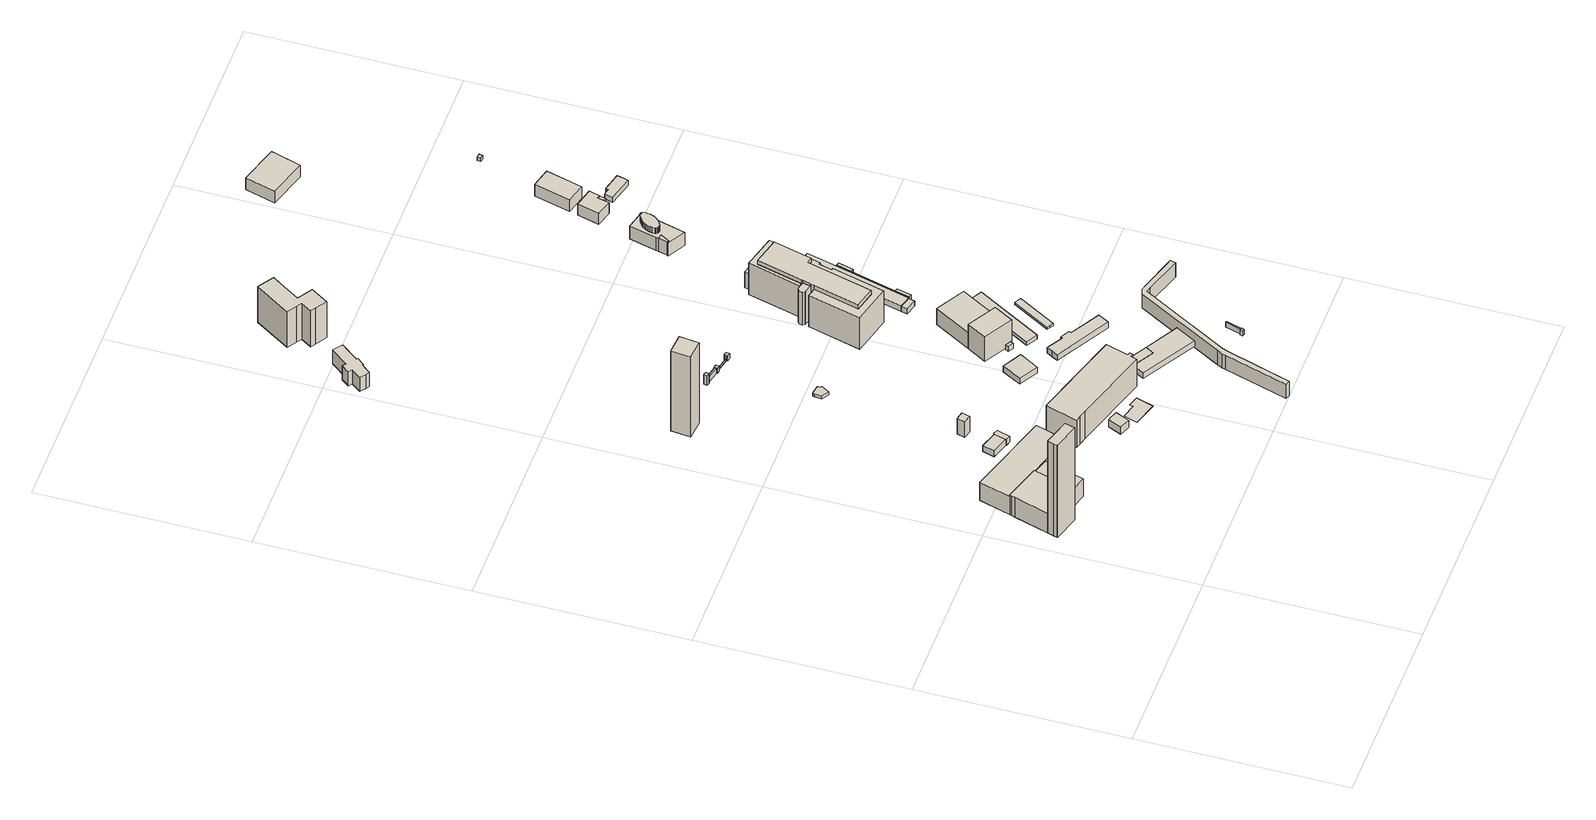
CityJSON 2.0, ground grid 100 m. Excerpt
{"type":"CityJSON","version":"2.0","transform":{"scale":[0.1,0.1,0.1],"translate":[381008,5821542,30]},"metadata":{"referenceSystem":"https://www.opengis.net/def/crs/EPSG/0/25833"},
"CityObjects":{
"building1":{"type":"Building","attributes":{"Gemeindeschluessel":"11000005","BezugspunktDach":"2200","function":"31001_2120","measuredHeight":10.67,"storeysAboveGround":2},"address":[{"country":"Germany","locality":"Berlin","thoroughfareNumber":"11 (1)","thoroughfareName":"Otternbuchtstraße"}],"geometry":[{"type":"Solid","lod":"1","boundaries":[[[[0,1,2,3]],[[4,5,6,7]],[[4,7,3,2]],[[5,4,2,1]],[[6,5,1,0]],[[7,6,0,3]]]]}]},
"building2":{"type":"Building","attributes":{"Gemeindeschluessel":"11000005","function":"31001_2120"},"address":[{"country":"Germany","locality":"Berlin","thoroughfareNumber":"11","thoroughfareName":"Otternbuchtstraße"}],"children":["building2-1","building2-2","building2-3"]},
"building2-1":{"type":"BuildingPart","attributes":{"BezugspunktDach":"2200","measuredHeight":10.92,"storeysAboveGround":3},"parents":["building2"],"geometry":[{"type":"Solid","lod":"1","boundaries":[[[[8,9,10,11,12,13,14,15,16,17,18,19]],[[20,21,22,23,24,25,26,27,28,5,4,29]],[[20,29,19,18]],[[21,20,18,17]],[[22,21,17,16]],[[23,22,16,15]],[[24,23,15,14]],[[25,24,14,13]],[[26,25,13,12]],[[27,26,12,11]],[[28,27,11,10]],[[5,28,10,9]],[[4,5,9,8]],[[29,4,8,19]]]]}]},
"building2-2":{"type":"BuildingPart","attributes":{"BezugspunktDach":"2200","measuredHeight":56.19,"storeysAboveGround":3},"parents":["building2"],"geometry":[{"type":"MultiSurface","lod":"1","boundaries":[[[30,31,32,33,34,35]],[[36,37,38,39,40,41]],[[36,41,35,34]],[[37,36,34,33]],[[42,43,44,37,33,32]],[[39,38,32,31]],[[40,39,31,30]],[[41,40,30,35]],[[38,37,44,43,42]]]}]},
"building2-3":{"type":"BuildingPart","attributes":{"BezugspunktDach":"2200","measuredHeight":11.97,"storeysAboveGround":3},"parents":["building2"],"geometry":[{"type":"MultiSurface","lod":"1","boundaries":[[[43,45,46,47,48,49,44]],[[50,51,29,4,7,38,37]],[[50,37,44,49]],[[51,50,49,48]],[[29,51,48,47]],[[8,19,47,46]],[[7,4,46,45]],[[38,7,45,43]],[[4,29,19,8]],[[38,52,43,44,37]]]}]},
"building3":{"type":"Building","attributes":{"Gemeindeschluessel":"11000005","BezugspunktDach":"2200","function":"31001_2591","measuredHeight":3.43,"storeysAboveGround":1},"address":[{"country":"Germany","locality":"Berlin","thoroughfareNumber":"11 (6)","thoroughfareName":"Otternbuchtstraße"}],"geometry":[{"type":"Solid","lod":"1","boundaries":[[[[53,54,55,56]],[[57,58,59,60]],[[57,60,56,55]],[[58,57,55,54]],[[59,58,54,53]],[[60,59,53,56]]]]}]},
"building4":{"type":"Building","attributes":{"Gemeindeschluessel":"11000005","BezugspunktDach":"2200","function":"51009_1610","measuredHeight":3.4,"storeysAboveGround":0},"address":[{"country":"Germany","locality":"Berlin"}],"geometry":[{"type":"Solid","lod":"1","boundaries":[[[[61,62,63,64,65,54,53]],[[66,67,68,69,70,71,72]],[[66,72,53,54]],[[67,66,54,65]],[[68,67,65,64]],[[69,68,64,63]],[[70,69,63,62]],[[71,70,62,61]],[[72,71,61,53]]]]}]},
"building5":{"type":"Building","attributes":{"Gemeindeschluessel":"11000005","BezugspunktDach":"2200","function":"31001_2591","measuredHeight":9.37,"storeysAboveGround":1},"address":[{"country":"Germany","locality":"Berlin","thoroughfareNumber":"11 (5)","thoroughfareName":"Otternbuchtstraße"}],"geometry":[{"type":"Solid","lod":"1","boundaries":[[[[73,74,75,76]],[[77,78,79,80]],[[77,80,76,75]],[[78,77,75,74]],[[79,78,74,73]],[[80,79,73,76]]]]}]},
"building6":{"type":"Building","attributes":{"Gemeindeschluessel":"11000005","BezugspunktDach":"2200","function":"51001_9998","measuredHeight":48.38,"storeysAboveGround":0},"address":[{"country":"Germany","locality":"Berlin"}],"geometry":[{"type":"Solid","lod":"1","boundaries":[[[[81,82,83,84]],[[85,86,87,88]],[[85,88,84,83]],[[86,85,83,82]],[[87,86,82,81]],[[88,87,81,84]]]]}]},
"building7":{"type":"Building","attributes":{"Gemeindeschluessel":"11000005","BezugspunktDach":"2200","function":"31001_2591","measuredHeight":4.43,"storeysAboveGround":1},"address":[{"country":"Germany","locality":"Berlin","thoroughfareNumber":"11 (9)","thoroughfareName":"Otternbuchtstraße"}],"geometry":[{"type":"Solid","lod":"1","boundaries":[[[[89,90,91,92]],[[93,94,95,96]],[[93,96,92,91]],[[94,93,91,90]],[[95,94,90,89]],[[96,95,89,92]]]]}]},
"building8":{"type":"Building","attributes":{"Gemeindeschluessel":"11000005","BezugspunktDach":"2200","function":"31001_2520","measuredHeight":0.094,"storeysAboveGround":1},"address":[{"country":"Germany","locality":"Berlin","thoroughfareNumber":"11 (122)","thoroughfareName":"Otternbuchtstraße"}],"geometry":[{"type":"Solid","lod":"1","boundaries":[[[[97,98,99,100,101,102]],[[103,104,105,106,107,108]],[[103,108,102,101]],[[104,103,101,100]],[[105,104,100,99]],[[106,105,99,98]],[[107,106,98,97]],[[108,107,97,102]]]]}]},
"building9":{"type":"Building","attributes":{"Gemeindeschluessel":"11000005","BezugspunktDach":"2200","function":"31001_2020","measuredHeight":16.36,"storeysAboveGround":4},"address":[{"country":"Germany","locality":"Berlin","thoroughfareNumber":"11 (7)","thoroughfareName":"Otternbuchtstraße"}],"geometry":[{"type":"Solid","lod":"1","boundaries":[[[[109,110,111,112,113,114,115,116,117,118]],[[119,120,121,122,123,124,125,126,127,128]],[[119,128,118,117]],[[120,119,117,116]],[[121,120,116,115]],[[122,121,115,114]],[[123,122,114,113]],[[124,123,113,112]],[[125,124,112,111]],[[126,125,111,110]],[[127,126,110,109]],[[128,127,109,118]]]]}]},
"building10":{"type":"Building","attributes":{"Gemeindeschluessel":"11000005","BezugspunktDach":"2200","function":"31001_2520","measuredHeight":1.82,"storeysAboveGround":1},"address":[{"country":"Germany","locality":"Berlin","thoroughfareNumber":"11 (4)","thoroughfareName":"Otternbuchtstraße"}],"geometry":[{"type":"Solid","lod":"1","boundaries":[[[[129,130,131,132,133,134,135,136]],[[137,138,139,140,141,142,143,144]],[[137,144,136,135]],[[138,137,135,134]],[[139,138,134,133]],[[140,139,133,132]],[[141,140,132,131]],[[142,141,131,130]],[[143,142,130,129]],[[144,143,129,136]]]]}]},
"building11":{"type":"Building","attributes":{"Gemeindeschluessel":"11000005","BezugspunktDach":"2200","function":"51001_9998","measuredHeight":5.86,"storeysAboveGround":0},"address":[{"country":"Germany","locality":"Berlin"}],"geometry":[{"type":"Solid","lod":"1","boundaries":[[[[145,146,147,148,149,150]],[[151,152,153,154,155,156]],[[151,156,150,149]],[[152,151,149,148]],[[153,152,148,147]],[[154,153,147,146]],[[155,154,146,145]],[[156,155,145,150]]]]}]},
"building12":{"type":"Building","attributes":{"Gemeindeschluessel":"11000005","BezugspunktDach":"2200","function":"31001_2423","measuredHeight":8.48,"storeysAboveGround":2},"address":[{"country":"Germany","locality":"Berlin","thoroughfareNumber":"11 (43)","thoroughfareName":"Otternbuchtstraße"}],"geometry":[{"type":"Solid","lod":"1","boundaries":[[[[157,158,159,160,161,162,163,164,165,166,167,168,169]],[[170,171,172,173,174,175,176,177,178,179,180,181,182]],[[170,182,169,168]],[[171,170,168,167]],[[172,171,167,166]],[[173,172,166,165]],[[174,173,165,164]],[[175,174,164,163]],[[176,175,163,162]],[[177,176,162,161]],[[178,177,161,160]],[[179,178,160,159]],[[180,179,159,158]],[[181,180,158,157]],[[182,181,157,169]]]]}]},
"building13":{"type":"Building","attributes":{"Gemeindeschluessel":"11000005","BezugspunktDach":"2200","function":"51001_9998","measuredHeight":2.99,"storeysAboveGround":0},"address":[{"country":"Germany","locality":"Berlin"}],"geometry":[{"type":"Solid","lod":"1","boundaries":[[[[183,184,185,186]],[[187,188,189,190]],[[187,190,186,185]],[[188,187,185,184]],[[189,188,184,183]],[[190,189,183,186]]]]}]},
"building14":{"type":"Building","attributes":{"Gemeindeschluessel":"11000005","BezugspunktDach":"2200","function":"51001_9998","measuredHeight":3.01,"storeysAboveGround":0},"address":[{"country":"Germany","locality":"Berlin"}],"geometry":[{"type":"Solid","lod":"1","boundaries":[[[[191,192,193,194,195,184,183,196]],[[189,188,197,198,199,200,201,202]],[[189,202,196,183]],[[188,189,183,184]],[[197,188,184,195]],[[198,197,195,194]],[[199,198,194,193]],[[200,199,193,192]],[[201,200,192,191]],[[202,201,191,196]]]]}]},
"building15":{"type":"Building","attributes":{"Gemeindeschluessel":"11000005","BezugspunktDach":"2200","function":"31001_2520","measuredHeight":3.42,"storeysAboveGround":1},"address":[{"country":"Germany","locality":"Berlin","thoroughfareNumber":"12","thoroughfareName":"Otternbuchtstraße"}],"geometry":[{"type":"Solid","lod":"1","boundaries":[[[[203,204,205,206]],[[207,208,209,210]],[[207,210,206,205]],[[208,207,205,204]],[[209,208,204,203]],[[210,209,203,206]]]]}]},
"building16":{"type":"Building","attributes":{"Gemeindeschluessel":"11000005","BezugspunktDach":"2200","function":"51001_9998","measuredHeight":0.233,"storeysAboveGround":0},"address":[{"country":"Germany","locality":"Berlin"}],"geometry":[{"type":"Solid","lod":"1","boundaries":[[[[211,212,213,214]],[[199,215,216,200]],[[199,200,214,213]],[[215,199,213,212]],[[216,215,212,211]],[[200,216,211,214]]]]}]},
"building17":{"type":"Building","attributes":{"Gemeindeschluessel":"11000005","BezugspunktDach":"2200","function":"51001_9998","measuredHeight":3,"storeysAboveGround":0},"address":[{"country":"Germany","locality":"Berlin"}],"geometry":[{"type":"Solid","lod":"1","boundaries":[[[[217,218,219,220,221,222]],[[223,224,225,226,227,228]],[[223,228,222,221]],[[224,223,221,220]],[[225,224,220,219]],[[226,225,219,218]],[[227,226,218,217]],[[228,227,217,222]]]]}]},
"building18":{"type":"Building","attributes":{"Gemeindeschluessel":"11000005","BezugspunktDach":"2200","function":"51009_1610","measuredHeight":3.15,"storeysAboveGround":0},"address":[{"country":"Germany","locality":"Berlin"}],"geometry":[{"type":"Solid","lod":"1","boundaries":[[[[229,230,231,232]],[[233,234,235,236]],[[233,236,232,231]],[[234,233,231,230]],[[235,234,230,229]],[[236,235,229,232]]]]}]},
"building19":{"type":"Building","attributes":{"Gemeindeschluessel":"11000005","BezugspunktDach":"2200","function":"31001_2100","measuredHeight":3.25,"storeysAboveGround":1},"address":[{"country":"Germany","locality":"Berlin","thoroughfareNumber":"11 (8)","thoroughfareName":"Otternbuchtstraße"}],"geometry":[{"type":"Solid","lod":"1","boundaries":[[[[237,238,230,229,232,239]],[[240,241,242,243,244,245]],[[240,245,239,232]],[[241,240,232,229]],[[242,241,229,230]],[[243,242,230,238]],[[244,243,238,237]],[[245,244,237,239]]]]}]},
"building20":{"type":"Building","attributes":{"Gemeindeschluessel":"11000005","BezugspunktDach":"2200","function":"31001_2500","measuredHeight":3,"storeysAboveGround":1},"address":[{"country":"Germany","locality":"Berlin","thoroughfareNumber":"12 (7)","thoroughfareName":"Otternbuchtstraße"}],"geometry":[{"type":"Solid","lod":"1","boundaries":[[[[246,247,248,249]],[[250,251,252,253]],[[250,253,249,248]],[[251,250,248,247]],[[252,251,247,246]],[[253,252,246,249]]]]}]},
"building21":{"type":"Building","attributes":{"Gemeindeschluessel":"11000005","BezugspunktDach":"2200","function":"31001_2520","measuredHeight":21.57,"storeysAboveGround":6},"address":[{"country":"Germany","locality":"Berlin","thoroughfareNumber":"11 (44)","thoroughfareName":"Otternbuchtstraße"}],"geometry":[{"type":"Solid","lod":"1","boundaries":[[[[254,255,256,257,258,259,260,261,262,263,264,265,266,267]],[[268,269,270,271,272,273,274,275,276,277,278,279,280,281]],[[268,281,267,266]],[[269,268,266,265]],[[270,269,265,264]],[[271,270,264,263]],[[272,271,263,262]],[[273,272,262,261]],[[274,273,261,260]],[[275,274,260,259]],[[276,275,259,258]],[[277,276,258,257]],[[278,277,257,256]],[[279,278,256,255]],[[280,279,255,254]],[[281,280,254,267]]]]}]},
"building22":{"type":"Building","attributes":{"Gemeindeschluessel":"11000005","BezugspunktDach":"2200","function":"31001_2143","measuredHeight":3.75,"storeysAboveGround":1},"address":[{"country":"Germany","locality":"Berlin","thoroughfareNumber":"12 (1)","thoroughfareName":"Otternbuchtstraße"}],"geometry":[{"type":"Solid","lod":"1","boundaries":[[[[282,283,284,285,286,287,288,289,290]],[[291,292,293,294,295,296,297,298,299]],[[291,299,290,289]],[[292,291,289,288]],[[293,292,288,287]],[[294,293,287,286]],[[295,294,286,285]],[[296,295,285,284]],[[297,296,284,283]],[[298,297,283,282]],[[299,298,282,290]]]]}]},
"building23":{"type":"Building","attributes":{"Gemeindeschluessel":"11000005","function":"31001_2500"},"address":[{"country":"Germany","locality":"Berlin","thoroughfareNumber":"12 (4)","thoroughfareName":"Otternbuchtstraße"}],"children":["building23-1","building23-2"]},
"building23-1":{"type":"BuildingPart","attributes":{"BezugspunktDach":"2200","measuredHeight":14.71,"storeysAboveGround":4},"parents":["building23"],"geometry":[{"type":"MultiSurface","lod":"1","boundaries":[[[300,301,302,303]],[[304,305,306,307]],[[304,307,303,302]],[[308,309,310,302,301]],[[306,305,301,300]],[[307,306,300,303]],[[305,304,310,309,308]]]}]},
"building23-2":{"type":"BuildingPart","attributes":{"BezugspunktDach":"2200","measuredHeight":9.88,"storeysAboveGround":4},"parents":["building23"],"geometry":[{"type":"Solid","lod":"1","boundaries":[[[[308,311,312,309]],[[313,314,305,304]],[[313,304,309,312]],[[314,313,312,311]],[[305,314,311,308]],[[304,305,308,309]]]]}]},
"building24":{"type":"Building","attributes":{"Gemeindeschluessel":"11000005","BezugspunktDach":"2200","function":"51001_9998","measuredHeight":3.02,"storeysAboveGround":0},"address":[{"country":"Germany","locality":"Berlin"}],"geometry":[{"type":"Solid","lod":"1","boundaries":[[[[315,316,317,318,319,320]],[[321,322,323,324,325,326]],[[321,326,320,319]],[[322,321,319,318]],[[323,322,318,317]],[[324,323,317,316]],[[325,324,316,315]],[[326,325,315,320]]]]}]},
"building25":{"type":"Building","attributes":{"Gemeindeschluessel":"11000005","BezugspunktDach":"2200","function":"31001_2522","measuredHeight":8.66,"storeysAboveGround":1},"address":[{"country":"Germany","locality":"Berlin","thoroughfareNumber":"11 (109)","thoroughfareName":"Otternbuchtstraße"}],"geometry":[{"type":"Solid","lod":"1","boundaries":[[[[327,328,329,330,331,332,333,334,335,336,337,338,339,340,341,342,343,344,345]],[[346,347,348,349,350,351,352,353,354,355,356,357,358,359,360,361,362,363,364]],[[346,364,345,344]],[[347,346,344,343]],[[348,347,343,342]],[[349,348,342,341]],[[350,349,341,340]],[[351,350,340,339]],[[352,351,339,338]],[[353,352,338,337]],[[354,353,337,336]],[[355,354,336,335]],[[356,355,335,334]],[[357,356,334,333]],[[358,357,333,332]],[[359,358,332,331]],[[360,359,331,330]],[[361,360,330,329]],[[362,361,329,328]],[[363,362,328,327]],[[364,363,327,345]]]]}]},
"building26":{"type":"Building","attributes":{"Gemeindeschluessel":"11000005","BezugspunktDach":"2200","function":"51001_9998","measuredHeight":3.01,"storeysAboveGround":0},"address":[{"country":"Germany","locality":"Berlin"}],"geometry":[{"type":"Solid","lod":"1","boundaries":[[[[317,365,366,318]],[[367,368,323,322]],[[367,322,318,366]],[[368,367,366,365]],[[323,368,365,317]],[[322,323,317,318]]]]}]},
"building27":{"type":"Building","attributes":{"Gemeindeschluessel":"11000005","BezugspunktDach":"2200","function":"31001_2741","measuredHeight":3.04,"storeysAboveGround":1},"address":[{"country":"Germany","locality":"Berlin","thoroughfareNumber":"12 (5)","thoroughfareName":"Otternbuchtstraße"}],"geometry":[{"type":"Solid","lod":"1","boundaries":[[[[369,370,371,372,373]],[[374,375,376,377,378]],[[374,378,373,372]],[[375,374,372,371]],[[376,375,371,370]],[[377,376,370,369]],[[378,377,369,373]]]]}]},
"building28":{"type":"Building","attributes":{"Gemeindeschluessel":"11000005","BezugspunktDach":"2200","function":"31001_2741","measuredHeight":1.65,"storeysAboveGround":1},"address":[{"country":"Germany","locality":"Berlin","thoroughfareNumber":"12 (6)","thoroughfareName":"Otternbuchtstraße"}],"geometry":[{"type":"Solid","lod":"1","boundaries":[[[[379,380,381,382,383,384]],[[385,386,387,388,389,390]],[[385,390,384,383]],[[386,385,383,382]],[[387,386,382,381]],[[388,387,381,380]],[[389,388,380,379]],[[390,389,379,384]]]]}]},
"building29":{"type":"Building","attributes":{"Gemeindeschluessel":"11000005","function":"31001_2520"},"address":[{"country":"Germany","locality":"Berlin","thoroughfareNumber":"14","thoroughfareName":"Otternbuchtstraße"}],"children":["building29-1","building29-2","building29-3","building29-4"]},
"building29-1":{"type":"BuildingPart","attributes":{"BezugspunktDach":"2200","measuredHeight":21.04,"storeysAboveGround":5},"parents":["building29"],"geometry":[{"type":"MultiSurface","lod":"1","boundaries":[[[391,392,393,394,395,396,397,398,399,400]],[[401,402,403,404,405,406,407,408,409,410]],[[401,411,412,400,399]],[[402,401,399,398]],[[413,414,402,403,402,398,397]],[[404,403,397,396]],[[415,416,396,395]],[[417,415,405,395,394]],[[418,417,394,393]],[[419,420,418,393,392]],[[409,421,420,422,392,391]],[[412,421,409,391,400]],[[410,423,412,411,401]],[[403,402,414,413]],[[405,404,416,415]],[[406,405,415,417]],[[407,406,417,418]],[[408,407,418,420,419]],[[408,422,420,421,409]],[[424,410,409,421,412]]]}]},
"building29-2":{"type":"BuildingPart","attributes":{"BezugspunktDach":"2200","measuredHeight":18.86,"storeysAboveGround":5},"parents":["building29"],"geometry":[{"type":"MultiSurface","lod":"1","boundaries":[[[425,426,427,428,429,430,431,432,433,434,416,415,417,418,420,421,412,411,435,436]],[[437,438,439,440,441,442,443,444,445,446,447,448,449,450,451,452,453,454,455,456]],[[437,456,436,435]],[[438,437,435,411]],[[439,438,401,410,412]],[[440,439,412,410,409,421]],[[441,440,409,408]],[[442,441,408,407]],[[443,442,457,407,406]],[[444,443,406,405,415]],[[445,444,405,404,416]],[[446,445,416,434]],[[447,446,434,433]],[[448,447,433,432]],[[449,448,458,459,460,461,462,432,431]],[[450,449,431,430]],[[451,450,430,429]],[[452,451,429,428]],[[453,452,428,427]],[[454,453,427,426]],[[455,454,426,425]],[[456,455,425,436]],[[411,412,410,401]],[[421,409,410,412]],[[408,409,421,420]],[[407,408,420,418]],[[406,407,457,418,417]],[[417,415,405,406]],[[463,415,416,404,405]],[[462,461,460,459,458]]]}]},
"building29-3":{"type":"BuildingPart","attributes":{"BezugspunktDach":"2200","measuredHeight":19.64,"storeysAboveGround":5},"parents":["building29"],"geometry":[{"type":"Solid","lod":"1","boundaries":[[[[464,465,466,414,413,467,468,469,470,471]],[[472,473,474,475,403,402,476,477,478,479]],[[472,479,471,470]],[[473,472,470,469]],[[474,473,469,468]],[[475,474,468,467]],[[403,475,467,413]],[[476,402,414,466]],[[477,476,466,465]],[[478,477,465,464]],[[479,478,464,471]],[[402,403,413,414]]]]}]},
"building29-4":{"type":"BuildingPart","attributes":{"BezugspunktDach":"2200","measuredHeight":9.64,"storeysAboveGround":5},"parents":["building29"],"geometry":[{"type":"MultiSurface","lod":"1","boundaries":[[[461,480,481,462]],[[482,483,460,459]],[[482,459,462,481]],[[483,482,481,480]],[[460,483,480,461]],[[460,484,461,462,459]]]}]},
"building30":{"type":"Building","attributes":{"Gemeindeschluessel":"11000005","BezugspunktDach":"2200","function":"31001_2463","measuredHeight":3.01,"storeysAboveGround":1},"address":[{"country":"Germany","locality":"Berlin","thoroughfareNumber":"14 (2)","thoroughfareName":"Otternbuchtstraße"}],"geometry":[{"type":"Solid","lod":"1","boundaries":[[[[485,486,487,488]],[[489,490,491,492]],[[489,492,488,487]],[[490,489,487,486]],[[491,490,486,485]],[[492,491,485,488]]]]}]},
"building31":{"type":"Building","attributes":{"Gemeindeschluessel":"11000005","function":"31001_2143"},"address":[{"country":"Germany","locality":"Berlin","thoroughfareNumber":"14 (1)","thoroughfareName":"Otternbuchtstraße"}],"children":["building31-1","building31-2","building31-3","building31-4"]},
"building31-1":{"type":"BuildingPart","attributes":{"BezugspunktDach":"2200","measuredHeight":3.76,"storeysAboveGround":1},"parents":["building31"],"geometry":[{"type":"Solid","lod":"1","boundaries":[[[[493,494,495,496,497,498]],[[499,500,501,502,503,504]],[[499,504,498,497]],[[500,499,497,496]],[[501,500,496,495]],[[503,502,494,493]],[[504,503,493,498]],[[502,501,495,494]]]]}]},
"building31-2":{"type":"BuildingPart","attributes":{"BezugspunktDach":"2200","measuredHeight":3.67,"storeysAboveGround":1},"parents":["building31"],"geometry":[{"type":"MultiSurface","lod":"1","boundaries":[[[505,506,507,508,509,510,511]],[[501,512,513,514,515,516,502]],[[495,494,511,510]],[[512,501,510,509]],[[513,508,509,517,509,508]],[[514,513,508,507]],[[516,515,506,505]],[[502,516,505,511]],[[501,502,494,495]],[[512,517,509,508,513]],[[515,514,507,506]]]}]},
"building31-3":{"type":"BuildingPart","attributes":{"BezugspunktDach":"2200","measuredHeight":3.61,"storeysAboveGround":1},"parents":["building31"],"geometry":[{"type":"Solid","lod":"1","boundaries":[[[[518,519,509,508]],[[512,520,521,513]],[[520,512,509,519]],[[521,520,519,518]],[[513,521,518,508]],[[512,513,508,509]]]]}]},
"building31-4":{"type":"BuildingPart","attributes":{"BezugspunktDach":"2200","measuredHeight":3.67,"storeysAboveGround":1},"parents":["building31"],"geometry":[{"type":"Solid","lod":"1","boundaries":[[[[522,523,507,506]],[[514,524,525,515]],[[524,514,507,523]],[[525,524,523,522]],[[515,525,522,506]],[[514,515,506,507]]]]}]},
"building32":{"type":"Building","attributes":{"Gemeindeschluessel":"11000005","BezugspunktDach":"2200","function":"51009_1610","measuredHeight":8.1,"storeysAboveGround":0},"address":[{"country":"Germany","locality":"Berlin"}],"geometry":[{"type":"Solid","lod":"1","boundaries":[[[[526,527,528,529]],[[530,531,532,533]],[[530,533,529,528]],[[531,530,528,527]],[[532,531,527,526]],[[533,532,526,529]]]]}]},
"building33":{"type":"Building","attributes":{"Gemeindeschluessel":"11000005","function":"31001_2100"},"address":[{"country":"Germany","locality":"Berlin","thoroughfareNumber":"18","thoroughfareName":"Otternbuchtstraße"}],"children":["building33-1","building33-2","building33-3","building33-4"]},
"building33-1":{"type":"BuildingPart","attributes":{"BezugspunktDach":"2200","measuredHeight":8.1,"storeysAboveGround":3},"parents":["building33"],"geometry":[{"type":"MultiSurface","lod":"1","boundaries":[[[526,527,528,529]],[[530,531,532,533]],[[530,533,529,528]],[[531,534,535,528,527]],[[532,536,534,527,526]],[[537,538,536,532,526,529]],[[530,535,534,531]],[[531,539,534,536,532]],[[533,532,536,538,537]]]}]},
"building33-2":{"type":"BuildingPart","attributes":{"BezugspunktDach":"2200","measuredHeight":7.96,"storeysAboveGround":3},"parents":["building33"],"geometry":[{"type":"MultiSurface","lod":"1","boundaries":[[[540,541,542,543,544,545,535,534,536,538,546],[547,548,549,550,551,552,553,554,555,556,557,558,559,560,561,562,563,564,565,566,567,568,569,570,571,572,573,574,575,576,577,578,579,580]],[[581,582,583,584,585,586,587,588,589,590,591],[592,593,594,595,596,597,598,599,600,601,602,603,604,605,606,607,608,609,610,611,612,613,614,615,616,617,618,619,620,621,622,623,624,625]],[[581,591,546,538]],[[582,581,533,532,536]],[[583,582,626,532,531]],[[584,583,531,530,535]],[[585,584,535,545]],[[586,585,545,544]],[[587,586,544,543]],[[588,587,627,628,629,542]],[[589,588,629,630]],[[590,589,541,540]],[[591,590,540,546]],[[592,625,631,632,579]],[[593,592,632,633,578]],[[594,593,633,634,577]],[[595,594,635,634,636]],[[596,595,636,637]],[[597,596,637,638]],[[598,597,638,639]],[[599,598,573,639,640,572]],[[600,599,572,640,641,571]],[[601,600,641,642,570]],[[602,601,643,642,644]],[[603,602,569,644,645,568]],[[604,603,646,645,647,567]],[[605,604,648,647,649]],[[606,605,649,650]],[[607,606,651,650,652,564]],[[608,607,652,653,563]],[[609,608,653,654,562]],[[610,609,654,655,561]],[[611,610,561,655,656]],[[612,611,656,657,559]],[[613,612,657,658]],[[614,613,558,658,659]],[[615,614,659,660,556]],[[616,615,556,660,661,555]],[[617,616,661,662]],[[618,617,662,663]],[[619,618,663,664,552]],[[620,619,664,665]],[[621,620,666,665,667,550]],[[622,621,668,667,669]],[[623,622,669,670]],[[624,623,670,671,547]],[[625,624,547,671,631,580]],[[538,536,532,533]],[[531,532,626,536,534]],[[534,535,530,531]],[[543,542,629,628,627]],[[630,629,542,541]],[[580,579,632,631]],[[579,578,633,632]],[[578,577,634,633]],[[636,634,635,577,576]],[[637,636,576,575]],[[638,637,672,575,574,673]],[[639,638,574,573]],[[572,640,639,573]],[[571,641,640,572]],[[571,570,642,641]],[[644,642,643,570,569]],[[568,645,644,569]],[[568,567,647,645,646]],[[649,647,648,567,566]],[[650,649,566,565]],[[565,564,652,650,651]],[[674,564,563,653,652]],[[675,563,562,654,653]],[[562,561,655,654]],[[656,655,561,560]],[[560,559,657,656]],[[658,657,559,558]],[[659,658,558,557]],[[557,556,660,659]],[[555,661,660,556]],[[662,661,555,554]],[[663,662,554,553]],[[553,552,664,663]],[[665,664,552,551]],[[551,550,667,665,666]],[[669,667,668,550,549]],[[670,669,549,548]],[[548,547,671,670]],[[580,631,671,547]]]}]},
"building33-3":{"type":"BuildingPart","attributes":{"BezugspunktDach":"2200","measuredHeight":11.14,"storeysAboveGround":3},"parents":["building33"],"geometry":[{"type":"MultiSurface","lod":"1","boundaries":[[[676,677,678,679,680,681,682,683,684,685,686,687,688,689,690,691,692,693,694,695,696,697,698,699,700,701,702,703,704,705,706,707,708,709]],[[652,650,649,647,645,644,642,641,640,639,638,637,636,634,633,632,631,671,670,669,667,665,664,663,662,661,660,659,658,657,656,655,654,653]],[[652,564,563,709,708]],[[565,564,708,707]],[[649,566,565,650,707,706]],[[567,566,649,706,705]],[[645,568,567,647,705,704]],[[569,568,704,703]],[[570,569,644,703,702]],[[571,570,710,702,701]],[[572,571,701,700]],[[711,573,572,700,699]],[[574,573,699,698]],[[575,574,698,697]],[[576,575,697,696]],[[577,576,696,695]],[[578,577,695,694]],[[632,579,578,694,693]],[[631,580,579,693,692]],[[671,547,580,692,691]],[[670,548,547,712,691,690]],[[669,549,548,670,690,689]],[[550,549,669,689,688]],[[665,551,550,667,688,687]],[[552,551,687,686]],[[553,552,664,686,685]],[[662,554,553,713,685,684]],[[555,554,684,683]],[[714,556,555,683,682]],[[557,556,660,682,681]],[[558,557,681,680]],[[715,559,558,716,680,679]],[[560,559,679,678]],[[561,560,678,677]],[[654,562,561,677,676]],[[653,563,562,676,709]],[[653,563,564,652]],[[650,652,564,565]],[[650,565,566,649]],[[647,649,566,567]],[[647,567,568,645]],[[644,645,568,569]],[[642,644,569,570]],[[717,641,642,710,570,571]],[[640,641,718,571,572]],[[639,640,572,573,711]],[[638,639,573,574]],[[637,638,574,575]],[[636,637,575,576]],[[634,636,576,577]],[[633,634,577,578]],[[633,719,578,579,632]],[[632,579,580,631]],[[631,580,547,671]],[[671,712,547,548,670]],[[670,548,549,669]],[[667,669,549,550]],[[667,550,551,665]],[[664,665,551,552]],[[663,664,552,553]],[[663,713,553,554,662]],[[661,662,554,555]],[[660,661,555,556,714]],[[659,660,556,557]],[[658,659,557,558]],[[657,658,716,558,559,715]],[[656,657,720,559,560]],[[655,656,721,560,561]],[[655,722,561,562,654]],[[654,562,563,653]]]}]},
"building33-4":{"type":"BuildingPart","attributes":{"BezugspunktDach":"2200","measuredHeight":8.14,"storeysAboveGround":3},"parents":["building33"],"geometry":[{"type":"MultiSurface","lod":"1","boundaries":[[[723,724,725,726]],[[628,727,630,629]],[[628,543,542,629,726,725]],[[727,628,725,724]],[[630,727,724,723]],[[542,541,723,726]],[[629,542,543,628]],[[728,629,630,729,541,542]]]}]},
"building34":{"type":"Building","attributes":{"Gemeindeschluessel":"11000005","BezugspunktDach":"2200","function":"51009_1610","measuredHeight":8.14,"storeysAboveGround":0},"address":[{"country":"Germany","locality":"Berlin"}],"geometry":[{"type":"Solid","lod":"1","boundaries":[[[[723,724,725,726]],[[628,727,630,629]],[[628,629,726,725]],[[727,628,725,724]],[[630,727,724,723]],[[629,630,723,726]]]]}]},
"building35":{"type":"Building","attributes":{"Gemeindeschluessel":"11000005","function":"31001_2020"},"address":[{"country":"Germany","locality":"Berlin","thoroughfareNumber":"18A","thoroughfareName":"Otternbuchtstraße"}],"children":["building35-1","building35-2"]},
"building35-1":{"type":"BuildingPart","attributes":{"BezugspunktDach":"2200","measuredHeight":6.44,"storeysAboveGround":2},"parents":["building35"],"geometry":[{"type":"MultiSurface","lod":"1","boundaries":[[[730,731,732,733,734,735,736]],[[737,738,739,740,741,742,743]],[[737,743,736,735]],[[738,737,735,734]],[[739,738,734,733]],[[740,739,733,744,745]],[[741,740,745,746]],[[742,741,731,730]],[[743,742,730,736]],[[745,744,733,732,747]],[[746,745,732,731]]]}]},
"building35-2":{"type":"BuildingPart","attributes":{"BezugspunktDach":"2200","measuredHeight":6.39,"storeysAboveGround":2},"parents":["building35"],"geometry":[{"type":"Solid","lod":"1","boundaries":[[[[748,733,732,731]],[[745,744,749,746]],[[749,744,733,748]],[[746,749,748,731]],[[745,746,731,732]],[[744,745,732,733]]]]}]},
"building36":{"type":"Building","attributes":{"Gemeindeschluessel":"11000005","BezugspunktDach":"2200","function":"31001_2120","measuredHeight":7.72,"storeysAboveGround":2},"address":[{"country":"Germany","locality":"Berlin","thoroughfareNumber":"20","thoroughfareName":"Otternbuchtstraße"}],"geometry":[{"type":"Solid","lod":"1","boundaries":[[[[750,751,752,753]],[[754,755,756,757]],[[754,757,753,752]],[[755,754,752,751]],[[756,755,751,750]],[[757,756,750,753]]]]}]},
"building37":{"type":"Building","attributes":{"Gemeindeschluessel":"11000005","BezugspunktDach":"2200","function":"31001_2120","measuredHeight":3.03,"storeysAboveGround":1},"address":[{"country":"Germany","locality":"Berlin","thoroughfareNumber":"18A (1)","thoroughfareName":"Otternbuchtstraße"}],"geometry":[{"type":"Solid","lod":"1","boundaries":[[[[758,759,760,761,762,763,764]],[[765,766,767,768,769,770,771]],[[765,771,764,763]],[[766,765,763,762]],[[767,766,762,761]],[[768,767,761,760]],[[769,768,760,759]],[[770,769,759,758]],[[771,770,758,764]]]]}]},
"building38":{"type":"Building","attributes":{"Gemeindeschluessel":"11000005","BezugspunktDach":"2200","function":"31001_2580","measuredHeight":7.05,"storeysAboveGround":1},"address":[{"country":"Germany","locality":"Berlin","thoroughfareNumber":"11 (113)","thoroughfareName":"Otternbuchtstraße"}],"geometry":[{"type":"Solid","lod":"1","boundaries":[[[[772,773,774,775]],[[776,777,778,779]],[[776,779,775,774]],[[777,776,774,773]],[[778,777,773,772]],[[779,778,772,775]]]]}]},
"building39":{"type":"Building","attributes":{"Gemeindeschluessel":"11000005","BezugspunktDach":"2200","function":"31001_2520","measuredHeight":2.27,"storeysAboveGround":1},"address":[{"country":"Germany","locality":"Berlin","thoroughfareNumber":"11 (108)","thoroughfareName":"Otternbuchtstraße"}],"geometry":[{"type":"Solid","lod":"1","boundaries":[[[[780,781,782,783]],[[784,785,786,787]],[[784,787,783,782]],[[785,784,782,781]],[[786,785,781,780]],[[787,786,780,783]]]]}]}
},
"vertices":[
[355,657,128],[410,847,128],[329,871,128],[272,682,128],[329,871,21],[410,847,21],[355,657,21],[272,682,21],
[329,871,130],[410,847,130],[494,820,130],[493,816,130],[507,811,130],[508,815,130],[560,799,130],[607,952,130],[318,1039,130],[301,1044,130],[196,1076,130],[151,927,130],[196,1076,21],[301,1044,21],[318,1039,21],[607,952,21],[560,799,21],[508,815,21],[507,811,21],[493,816,21],[494,820,21],[151,927,21],
[79,686,578],[205,648,578],[220,697,578],[93,735,578],[84,704,578],[78,686,578],[84,704,21],[93,735,21],[220,697,21],[205,648,21],[79,686,21],[78,686,21],[220,697,116],[220,697,140],[93,735,140],
[272,682,140],[329,871,140],[151,927,140],[148,915,140],[143,899,140],[143,899,21],[148,915,21],[220,697,81],
[554,1074,56],[571,1130,56],[489,1156,56],[472,1100,56],[489,1156,21],[571,1130,21],[554,1074,21],[472,1100,21],
[556,1073,56],[555,1070,56],[579,1063,56],[598,1127,56],[573,1135,56],[571,1130,22],[573,1135,22],[598,1127,22],[579,1063,22],[555,1070,22],[556,1073,22],[554,1074,22],
[586,1247,115],[596,1286,115],[558,1295,115],[547,1258,115],[558,1295,21],[596,1286,21],[586,1247,21],[547,1258,21],
[284,2379,503],[295,2474,503],[200,2482,503],[190,2388,503],[200,2482,19],[295,2474,19],[284,2379,19],[190,2388,19],
[820,600,67],[848,666,67],[799,685,67],[771,620,67],[799,685,22],[848,666,22],[820,600,22],[771,620,22],
[979,540,22],[1006,624,22],[956,639,22],[951,621,22],[884,640,22],[862,575,22],[884,640,21],[951,621,21],[956,639,21],[1006,624,21],[979,540,21],[862,575,21],
[662,770,185],[700,759,185],[1075,645,185],[1085,675,185],[1099,670,185],[1104,687,185],[1090,691,185],[1122,798,185],[683,931,185],[636,778,185],[683,931,21],[1122,798,21],[1090,691,21],[1104,687,21],[1099,670,21],[1085,675,21],[1075,645,21],[700,759,21],[662,770,21],[636,778,21],
[618,1898,39],[642,1937,39],[633,1942,39],[634,1946,39],[635,1956,39],[590,1962,39],[589,1952,39],[584,1918,39],[589,1952,21],[590,1962,21],[635,1956,21],[634,1946,21],[633,1942,21],[642,1937,21],[618,1898,21],[584,1918,21],
[527,2413,80],[528,2417,80],[530,2426,80],[531,2430,80],[517,2433,80],[513,2416,80],[517,2433,21],[531,2430,21],[530,2426,21],[528,2417,21],[527,2413,21],[513,2416,21],
[33,3812,120],[47,3802,120],[82,3846,120],[87,3842,120],[115,3877,120],[109,3882,120],[175,3965,120],[133,3997,120],[68,3914,120],[52,3926,120],[24,3890,120],[40,3878,120],[6,3834,120],[40,3878,35],[24,3890,35],[52,3926,35],[68,3914,35],[133,3997,35],[175,3965,35],[109,3882,35],[115,3877,35],[87,3842,35],[82,3846,35],[47,3802,35],[33,3812,35],[6,3834,35],
[600,2402,50],[602,2410,50],[530,2426,50],[528,2417,50],[530,2426,20],[602,2410,20],[600,2402,20],[528,2417,20],
[614,2394,50],[615,2399,50],[617,2407,50],[618,2411,50],[603,2414,50],[599,2397,50],[603,2414,20],[618,2411,20],[617,2407,20],[615,2399,20],[614,2394,20],[599,2397,20],
[1032,1083,46],[1085,1175,46],[994,1226,46],[942,1135,46],[994,1226,12],[1085,1175,12],[1032,1083,12],[942,1135,12],
[687,2383,22],[689,2391,22],[617,2407,22],[615,2399,22],[689,2391,20],[687,2383,20],
[702,2374,51],[705,2392,51],[690,2396,51],[689,2391,51],[687,2383,51],[686,2378,51],[687,2383,21],[689,2391,21],[690,2396,21],[705,2392,21],[702,2374,21],[686,2378,21],
[1263,631,53],[1286,670,53],[1186,728,53],[1163,690,53],[1186,728,22],[1286,670,22],[1263,631,22],[1163,690,22],
[1425,462,53],[1480,558,53],[1131,634,53],[1163,690,20],[1263,631,20],[1286,670,20],[1480,558,20],[1425,462,20],[1131,634,20],
[1144,1229,42],[1152,1243,42],[1127,1258,42],[1119,1244,42],[1127,1258,12],[1152,1243,12],[1144,1229,12],[1119,1244,12],
[219,4187,245],[243,4172,245],[210,4120,245],[234,4105,245],[285,4072,245],[339,4155,245],[286,4189,245],[269,4200,245],[318,4275,245],[325,4285,245],[333,4298,245],[358,4337,245],[285,4385,245],[175,4216,245],[285,4385,29],[358,4337,29],[333,4298,29],[325,4285,29],[318,4275,29],[269,4200,29],[286,4189,29],[339,4155,29],[285,4072,29],[234,4105,29],[210,4120,29],[243,4172,29],[219,4187,29],[175,4216,29],
[1393,876,45],[1422,928,45],[1281,1010,45],[1287,1020,45],[1244,1044,45],[1238,1035,45],[1163,1079,45],[1148,1052,45],[1133,1026,45],[1148,1052,11],[1163,1079,11],[1238,1035,11],[1244,1044,11],[1287,1020,11],[1281,1010,11],[1422,928,11],[1393,876,11],[1133,1026,11],
[1167,1242,158],[1221,1335,158],[1085,1414,158],[1031,1322,158],[1085,1414,11],[1221,1335,11],[1167,1242,11],[1031,1322,11],[1221,1335,110],[1085,1414,110],[1085,1414,76],
[1321,1510,110],[1185,1588,110],[1185,1588,11],[1321,1510,11],
[1525,300,51],[1529,313,51],[1525,314,51],[1520,316,51],[1515,317,51],[1511,304,51],[1515,317,21],[1520,316,21],[1525,314,21],[1529,313,21],[1525,300,21],[1511,304,21],
[1229,2,100],[1327,320,100],[1338,345,100],[1410,471,100],[1464,567,100],[1549,717,100],[1555,729,100],[1570,754,100],[1572,758,100],[1597,750,100],[1778,694,100],[1785,720,100],[1605,774,100],[1578,782,100],[1551,772,100],[1316,355,100],[1303,329,100],[1298,312,100],[1207,8,100],[1298,312,14],[1303,329,14],[1316,355,14],[1551,772,14],[1578,782,14],[1605,774,14],[1785,720,14],[1778,694,14],[1597,750,14],[1572,758,14],[1570,754,14],[1555,729,14],[1549,717,14],[1464,567,14],[1410,471,14],[1338,345,14],[1327,320,14],[1229,2,14],[1207,8,14],
[1548,388,51],[1542,390,51],[1542,390,21],[1548,388,21],
[1234,1149,33],[1414,1460,33],[1388,1475,33],[1361,1490,33],[1181,1178,33],[1361,1490,10],[1388,1475,10],[1414,1460,10],[1234,1149,10],[1181,1178,10],
[1320,1117,22],[1335,1108,22],[1439,1289,22],[1424,1298,22],[1409,1306,22],[1305,1125,22],[1409,1306,8],[1424,1298,8],[1439,1289,8],[1335,1108,8],[1320,1117,8],[1305,1125,8],
[1088,1855,228],[1170,2170,228],[1199,2163,228],[1247,2347,228],[1115,2381,228],[1058,2162,228],[1056,2155,228],[1047,2117,228],[1042,2099,228],[985,1881,228],[1042,2099,18],[1047,2117,18],[1056,2155,18],[1058,2162,18],[1115,2381,18],[1247,2347,18],[1199,2163,18],[1170,2170,18],[1088,1855,18],[985,1881,18],[1042,2099,206],[985,1881,206],[1056,2155,215],[1047,2117,215],[1115,2381,206],[1058,2162,206],[1247,2347,206],[1199,2163,206],[1170,2170,159],[1170,2170,206],[1088,1855,206],[1170,2170,120],[985,1881,91],[985,1881,159],
[1123,1809,206],[1189,2062,206],[1180,2064,206],[1196,2127,206],[1205,2124,206],[1271,2377,206],[1167,2404,206],[1133,2413,206],[1109,2419,206],[1043,2166,206],[998,2111,206],[932,1858,206],[998,2111,17],[1042,2099,17],[985,1881,17],[1088,1855,17],[1170,2170,17],[1199,2163,17],[1247,2347,17],[1115,2381,17],[1058,2162,17],[1043,2166,17],[1109,2419,17],[1133,2413,17],[1167,2404,17],[1271,2377,17],[1205,2124,17],[1196,2127,17],[1180,2064,17],[1189,2062,17],[1123,1809,17],[932,1858,17],[1199,2163,120],[1133,2413,55],[1133,2413,19],[1167,2404,19],[1167,2404,115],[1133,2413,115],[1115,2381,178],
[1005,2129,215],[1008,2128,215],[1008,2127,215],[1017,2165,215],[1017,2164,215],[1015,2165,215],[1002,2158,215],[998,2141,215],[1002,2158,18],[1015,2165,18],[1017,2164,18],[1017,2165,18],[1008,2127,18],[1008,2128,18],[1005,2129,18],[998,2141,18],
[1176,2438,115],[1142,2448,115],[1142,2448,19],[1176,2438,19],[1167,2404,67],
[1257,1713,49],[1265,1742,49],[1208,1757,49],[1201,1728,49],[1208,1757,19],[1265,1742,19],[1257,1713,19],[1201,1728,19],
[1237,1750,52],[1265,1743,52],[1358,2101,52],[1395,2244,52],[1338,2259,52],[1208,1757,52],[1338,2259,18],[1395,2244,18],[1358,2101,18],[1265,1743,18],[1237,1750,18],[1208,1757,18],
[1265,1742,54],[1269,1741,54],[1287,1811,54],[1343,2029,54],[1362,2100,54],[1358,2101,54],[1265,1743,54],[1362,2100,18],[1343,2029,18],[1287,1811,18],[1269,1741,18],[1265,1742,18],[1362,2100,24],
[1359,2025,54],[1377,2096,54],[1377,2096,18],[1359,2025,18],
[1284,1737,54],[1302,1807,54],[1302,1807,18],[1284,1737,18],
[1240,2825,98],[1265,2867,98],[1244,2872,98],[1233,2829,98],[1244,2872,17],[1265,2867,17],[1240,2825,17],[1233,2829,17],
[1265,2867,95],[1244,2872,95],[1240,2825,95],[1233,2829,88],[1233,2829,95],[1265,2867,87],
[1314,2775,95],[1363,2962,95],[1347,2966,95],[1355,2995,95],[1281,3014,95],[1247,2884,95],[1231,2823,95],[1346,2955,95],[1344,2944,95],[1341,2934,95],[1337,2924,95],[1331,2915,95],[1325,2907,95],[1317,2899,95],[1309,2892,95],[1300,2887,95],[1290,2882,95],[1286,2882,95],[1281,2882,95],[1277,2884,95],[1274,2886,95],[1271,2890,95],[1269,2893,95],[1268,2898,95],[1268,2908,95],[1270,2919,95],[1273,2929,95],[1278,2939,95],[1283,2948,95],[1290,2956,95],[1297,2964,95],[1306,2971,95],[1315,2976,95],[1324,2981,95],[1329,2981,95],[1333,2981,95],[1337,2979,95],[1341,2977,95],[1344,2973,95],[1346,2969,95],[1347,2965,95],[1233,2829,16],[1240,2825,16],[1265,2867,16],[1244,2872,16],[1247,2884,16],[1281,3014,16],[1355,2995,16],[1347,2966,16],[1363,2962,16],[1314,2775,16],[1231,2823,16],[1346,2969,16],[1344,2973,16],[1341,2977,16],[1337,2979,16],[1333,2981,16],[1329,2981,16],[1324,2981,16],[1315,2976,16],[1306,2971,16],[1297,2964,16],[1290,2956,16],[1283,2948,16],[1278,2939,16],[1273,2929,16],[1270,2919,16],[1268,2908,16],[1268,2898,16],[1269,2893,16],[1271,2890,16],[1274,2886,16],[1277,2884,16],[1281,2882,16],[1286,2882,16],[1290,2882,16],[1300,2887,16],[1309,2892,16],[1317,2899,16],[1325,2907,16],[1331,2915,16],[1337,2924,16],[1341,2934,16],[1344,2944,16],[1346,2955,16],[1347,2965,16],[1240,2825,52],[1355,2995,87],[1355,2995,17],[1347,2966,17],[1363,2962,17],[1347,2965,17],[1346,2969,17],[1344,2973,17],[1341,2977,17],[1341,2977,56],[1337,2979,17],[1333,2981,17],[1329,2981,17],[1324,2981,17],[1315,2976,17],[1306,2971,17],[1297,2964,17],[1297,2964,56],[1290,2956,17],[1283,2948,17],[1283,2948,64],[1278,2939,17],[1278,2939,54],[1273,2929,17],[1270,2919,17],[1270,2919,36],[1268,2908,17],[1268,2898,17],[1269,2893,17],[1271,2890,17],[1274,2886,17],[1277,2884,17],[1281,2882,17],[1286,2882,17],[1290,2882,17],[1300,2887,17],[1309,2892,17],[1317,2899,17],[1325,2907,17],[1331,2915,17],[1331,2915,64],[1337,2924,17],[1337,2924,54],[1341,2934,17],[1344,2944,17],[1346,2955,17],[1333,2981,54],[1329,2981,54],[1268,2908,40],[1268,2898,64],
[1269,2893,128],[1271,2890,128],[1274,2886,128],[1277,2884,128],[1281,2882,128],[1286,2882,128],[1290,2882,128],[1300,2887,128],[1309,2892,128],[1317,2899,128],[1325,2907,128],[1331,2915,128],[1337,2924,128],[1341,2934,128],[1344,2944,128],[1346,2955,128],[1347,2965,128],[1346,2969,128],[1344,2973,128],[1341,2977,128],[1337,2979,128],[1333,2981,128],[1329,2981,128],[1324,2981,128],[1315,2976,128],[1306,2971,128],[1297,2964,128],[1290,2956,128],[1283,2948,128],[1278,2939,128],[1273,2929,128],[1270,2919,128],[1268,2908,128],[1268,2898,128],[1297,2964,64],[1324,2981,56],[1346,2955,84],[1317,2899,88],[1290,2882,70],[1277,2884,22],[1281,2882,50],[1306,2971,32],[1306,2971,24],[1344,2973,56],[1277,2884,70],[1274,2886,84],[1271,2890,56],
[1363,2962,98],[1370,2991,98],[1355,2995,98],[1347,2966,98],[1370,2991,17],[1347,2966,84],[1363,2962,57],
[1401,3147,83],[1407,3173,83],[1414,3203,83],[1430,3198,83],[1444,3250,83],[1351,3274,83],[1323,3169,83],[1351,3274,18],[1444,3250,18],[1430,3198,18],[1414,3203,18],[1407,3173,18],[1401,3147,18],[1323,3169,18],[1430,3198,19],[1414,3203,19],[1407,3173,19],[1414,3203,44],
[1422,3169,83],[1422,3169,19],
[1456,3288,86],[1502,3463,86],[1407,3487,86],[1361,3313,86],[1407,3487,17],[1502,3463,17],[1456,3288,17],[1361,3313,17],
[1594,3121,45],[1600,3142,45],[1608,3177,45],[1518,3199,45],[1514,3187,45],[1485,3194,45],[1474,3153,45],[1485,3194,15],[1514,3187,15],[1518,3199,15],[1608,3177,15],[1600,3142,15],[1594,3121,15],[1474,3153,15],
[1203,4486,94],[1247,4631,94],[1057,4688,94],[1014,4543,94],[1057,4688,24],[1247,4631,24],[1203,4486,24],[1014,4543,24],
[1550,3768,46],[1552,3786,46],[1534,3789,46],[1532,3771,46],[1534,3789,24],[1552,3786,24],[1550,3768,24],[1532,3771,24]
]}
